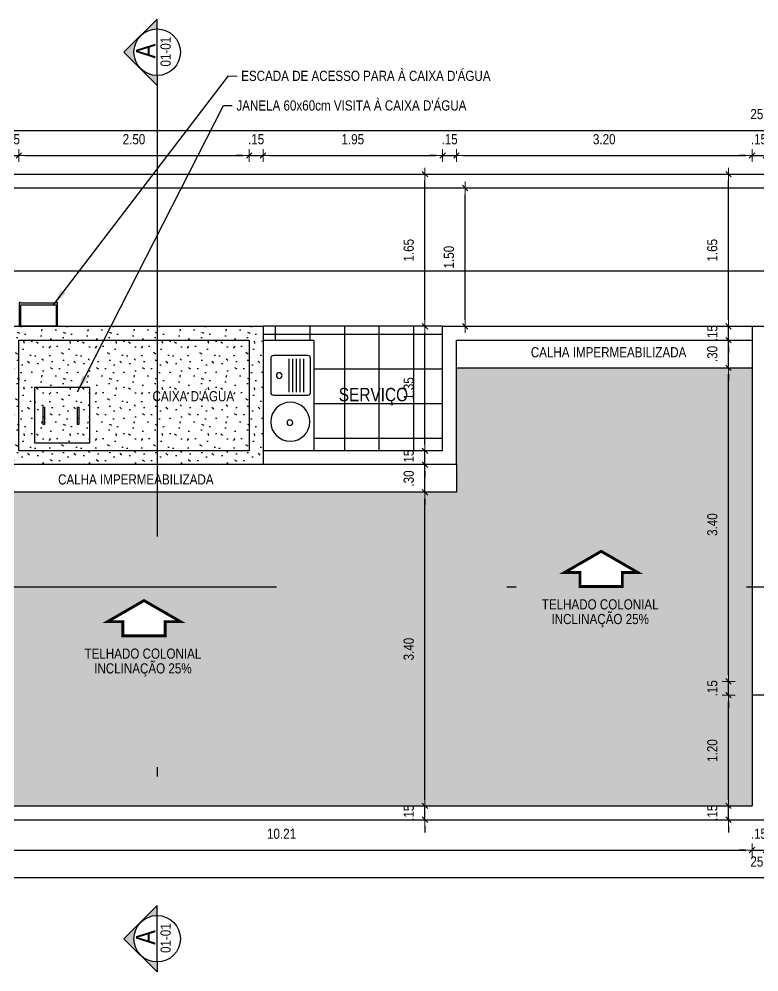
# Model space of a CAD drawing. Header units: millimetres. Extents: x -178 to 521, y -135 to 750.
# Drawn here: x 14.86 to 22.89, y 713.84 to 724.17 of the extents above; entities that cross this region are included whole.
import ezdxf
from ezdxf.enums import TextEntityAlignment as Align

# ---------------------------------------------------------------- set-up
doc = ezdxf.new("R2010")
doc.units = ezdxf.units.MM
doc.header["$LTSCALE"] = 20
doc.header["$MEASUREMENT"] = 0
doc.header["$PDSIZE"] = -5
doc.linetypes.add('DASHDOT2', pattern=[0.5, 0.25, -0.125, 0, -0.125])
doc.linetypes.add('HIDDEN2', pattern=[0.1875, 0.125, -0.0625])
doc.layers.get('0').update_dxf_attribs({"linetype": 'CONTINUOUS'})
doc.layers.get('Defpoints').update_dxf_attribs({"linetype": 'CONTINUOUS'})
for name, color, linetype in [('AR-ALV', 5, 'CONTINUOUS'), ('COTA', 7, 'CONTINUOUS'), ('COTAS', 7, 'CONTINUOUS'), ('COTAS01', 7, 'CONTINUOUS'), ('E-txt-g', 3, 'CONTINUOUS'), ('ESPECIFICAÇÃO02', 7, 'CONTINUOUS'), ('LAYER4', 7, 'CONTINUOUS'), ('LAYER5', 8, 'CONTINUOUS'), ('LAYER7', 4, 'CONTINUOUS')]:
    doc.layers.add(name, color=color, linetype=linetype)
for name, color, linetype, lineweight in [('E-Cta-W', 7, 'CONTINUOUS', 20), ('E-Lay-9', 9, 'CONTINUOUS', 9), ('E-Pen-C', 4, 'CONTINUOUS', 15), ('E-Pen-G', 3, 'CONTINUOUS', 30), ('E-Txt-W', 7, 'CONTINUOUS', 20)]:
    doc.layers.add(name, color=color, linetype=linetype, lineweight=lineweight)
doc.styles.add('F2', font='ARIALN.TTF')
doc.styles.add('REG60', font='romans.shx', dxfattribs={"width": 0.8, "height": 0.15})
doc.styles.add('REG80', font='romans.shx', dxfattribs={"width": 0.8, "height": 0.2})
doc.dimstyles.new('DIMENSION-1', dxfattribs={"dimtxt": 0.11, "dimasz": 0.07, "dimexe": 1, "dimexo": 0, "dimgap": 0.12, "dimtad": 1, "dimzin": 7, "dimdsep": 46, "dimtxsty": 'F2', "dimblk1": 'TRACO', "dimblk2": 'TRACO', "dimsah": 1, "dimcen": 1, "dimse1": 1, "dimse2": 1, "dimclrd": 256, "dimclre": 256, "dimclrt": 6, "dimadec": 0, "dimazin": 0, "dimtfac": 1, "dimtix": 1, "dimtmove": 2, "dimatfit": 3, "dimldrblk": 'TRACO', "dimfxl": 1, "dimtolj": 1, "dimtzin": 0, "dimarcsym": 0})
doc.dimstyles.get("Standard").update_dxf_attribs({"dimtxt": 0.18, "dimasz": 0.18, "dimexe": 0.18, "dimexo": 0.0625, "dimgap": 0.09, "dimtad": 0, "dimtih": 1, "dimtoh": 1, "dimdec": 4, "dimzin": 0, "dimdsep": 46, "dimtxsty": 'Standard', "dimcen": 0.09, "dimadec": 0, "dimazin": 0, "dimtfac": 1, "dimtdec": 4, "dimtofl": 0, "dimtmove": 0, "dimatfit": 3, "dimfxl": 1, "dimtolj": 1, "dimtzin": 0, "dimarcsym": 0})

# ---------------------------------------------------------------- blocks, each defined once
blk = doc.blocks.new('TXT-AMB75')
at = {"layer": 'E-txt-g', "style": 'REG80', "width": 0.8, "flags": 8}
blk.add_attdef('TXT', text='', height=0.2, dxfattribs=at).set_placement((0.005, 0.296), align=Align.CENTER)
at = {"layer": 'E-Txt-W', "style": 'REG60', "width": 0.8, "flags": 8}
blk.add_attdef('TXT', text='', height=0.15, dxfattribs=at).set_placement((0.005, 0.027), align=Align.CENTER)
blk = doc.blocks.new('A$C656368A0')
at = {"layer": 'COTAS01', "color": 8}
for p, q in [((0, 1.196), (0, 0)), ((0, 1.196), (0.55, 1.196)), ((0.11, 0.997), (0.11, 0.635)), ((0.15, 0.997), (0.15, 0.635)), ((0.19, 0.997), (0.19, 0.635)), ((0.23, 0.997), (0.23, 0.635)), ((0.27, 0.997), (0.27, 0.635)), ((0, 0), (0.55, 0))]:
    blk.add_line(p, q, dxfattribs=at)
for centre in [(0.374, 0.816), (0.259, 0.305)]:
    blk.add_circle(centre, 0.0307, dxfattribs=at)
at = {"layer": 'ESPECIFICAÇÃO02', "color": 8}
blk.add_lwpolyline([(0.466, 0.633, -0.414214), (0.436, 0.603), (0.065, 0.603, -0.414214), (0.035, 0.633), (0.035, 1.003, -0.414214), (0.065, 1.033), (0.436, 1.033, -0.414214), (0.466, 1.003)], format="xyb", close=True, dxfattribs=at)
blk.add_circle((0.254, 0.315), 0.212, dxfattribs=at)
blk = doc.blocks.new('Seta')
at = {"const_width": 2}
blk.add_lwpolyline([(10, 15), (10, 25.98), (25, 0), (10, -25.98), (10, -15), (0, -15), (0, 15)], close=True, dxfattribs=at)
blk = doc.blocks.new('TRACO')
at = {"layer": 'E-Pen-C'}
for p, q in [((-1, 0), (1, 0)), ((0, 1), (0, -1))]:
    blk.add_line(p, q, dxfattribs=at)
at = {"layer": 'E-Pen-G'}
blk.add_line((-0.42, -0.42), (0.42, 0.42), dxfattribs=at)
blk = doc.blocks.new('*D508')
at = {"linetype": 'Continuous', "lineweight": -2}
blk.add_line((12.675, 715.158), (22.744, 715.158), dxfattribs=at)
at = {"layer": 'Defpoints', "color": 0, "linetype": 'Continuous'}
for p in [(12.605, 715.637), (22.814, 715.637), (22.814, 715.158)]:
    blk.add_point(p, dxfattribs=at)
at = {"linetype": 'Continuous', "lineweight": -2, "xscale": 0.07, "yscale": 0.07, "zscale": 0.07, "rotation": 180}
blk.add_blockref('TRACO', (12.605, 715.158), dxfattribs=at)
at = {"linetype": 'Continuous', "lineweight": -2, "xscale": 0.07, "yscale": 0.07, "zscale": 0.07}
blk.add_blockref('TRACO', (22.814, 715.158), dxfattribs=at)
at = {"color": 6, "linetype": 'Continuous', "insert": (17.71, 715.334), "char_height": 0.11, "attachment_point": 5, "style": 'F2'}
blk.add_mtext('\\A1;10.21', dxfattribs=at)
blk = doc.blocks.new('*D509')
at = {"linetype": 'Continuous', "lineweight": -2}
for p, q in [((22.744, 715.158), (22.674, 715.158)), ((22.814, 715.158), (22.964, 715.158)), ((23.034, 715.158), (23.104, 715.158))]:
    blk.add_line(p, q, dxfattribs=at)
at = {"layer": 'Defpoints', "color": 0, "linetype": 'Continuous'}
for p in [(22.814, 715.637), (22.964, 715.637), (22.964, 715.158)]:
    blk.add_point(p, dxfattribs=at)
at = {"linetype": 'Continuous', "lineweight": -2, "xscale": 0.07, "yscale": 0.07, "zscale": 0.07}
blk.add_blockref('TRACO', (22.814, 715.158), dxfattribs=at)
at = {"linetype": 'Continuous', "lineweight": -2, "xscale": 0.07, "yscale": 0.07, "zscale": 0.07, "rotation": 180}
blk.add_blockref('TRACO', (22.964, 715.158), dxfattribs=at)
at = {"color": 6, "linetype": 'Continuous', "insert": (22.889, 715.334), "char_height": 0.11, "attachment_point": 5, "style": 'F2'}
blk.add_mtext('\\A1;.15', dxfattribs=at)
blk = doc.blocks.new('*D530')
at = {"linetype": 'Continuous', "lineweight": -2}
for p, q in [((14.639, 722.689), (14.569, 722.689)), ((14.709, 722.689), (14.859, 722.689)), ((14.929, 722.689), (14.999, 722.689))]:
    blk.add_line(p, q, dxfattribs=at)
at = {"layer": 'Defpoints', "color": 0, "linetype": 'Continuous'}
for p in [(14.859, 722.689), (14.859, 719.487), (14.709, 719.337)]:
    blk.add_point(p, dxfattribs=at)
at = {"linetype": 'Continuous', "lineweight": -2, "xscale": 0.07, "yscale": 0.07, "zscale": 0.07}
blk.add_blockref('TRACO', (14.709, 722.689), dxfattribs=at)
at = {"linetype": 'Continuous', "lineweight": -2, "xscale": 0.07, "yscale": 0.07, "zscale": 0.07, "rotation": 180}
blk.add_blockref('TRACO', (14.859, 722.689), dxfattribs=at)
at = {"color": 6, "linetype": 'Continuous', "insert": (14.784, 722.865), "char_height": 0.11, "attachment_point": 5, "style": 'F2'}
blk.add_mtext('\\A1;.15', dxfattribs=at)
blk = doc.blocks.new('*D531')
at = {"linetype": 'Continuous', "lineweight": -2}
blk.add_line((14.929, 722.689), (17.289, 722.689), dxfattribs=at)
at = {"layer": 'Defpoints', "color": 0, "linetype": 'Continuous'}
for p in [(17.359, 722.689), (14.859, 719.487), (17.359, 719.487)]:
    blk.add_point(p, dxfattribs=at)
at = {"linetype": 'Continuous', "lineweight": -2, "xscale": 0.07, "yscale": 0.07, "zscale": 0.07, "rotation": 180}
blk.add_blockref('TRACO', (14.859, 722.689), dxfattribs=at)
at = {"linetype": 'Continuous', "lineweight": -2, "xscale": 0.07, "yscale": 0.07, "zscale": 0.07}
blk.add_blockref('TRACO', (17.359, 722.689), dxfattribs=at)
at = {"color": 6, "linetype": 'Continuous', "insert": (16.109, 722.865), "char_height": 0.11, "attachment_point": 5, "style": 'F2'}
blk.add_mtext('\\A1;2.50', dxfattribs=at)
blk = doc.blocks.new('*D532')
at = {"linetype": 'Continuous', "lineweight": -2}
for p, q in [((17.289, 722.689), (17.219, 722.689)), ((17.359, 722.689), (17.509, 722.689)), ((17.579, 722.689), (17.649, 722.689))]:
    blk.add_line(p, q, dxfattribs=at)
at = {"layer": 'Defpoints', "color": 0, "linetype": 'Continuous'}
for p in [(17.509, 722.689), (17.359, 719.487), (17.509, 719.337)]:
    blk.add_point(p, dxfattribs=at)
at = {"linetype": 'Continuous', "lineweight": -2, "xscale": 0.07, "yscale": 0.07, "zscale": 0.07}
blk.add_blockref('TRACO', (17.359, 722.689), dxfattribs=at)
at = {"linetype": 'Continuous', "lineweight": -2, "xscale": 0.07, "yscale": 0.07, "zscale": 0.07, "rotation": 180}
blk.add_blockref('TRACO', (17.509, 722.689), dxfattribs=at)
at = {"color": 6, "linetype": 'Continuous', "insert": (17.434, 722.865), "char_height": 0.11, "attachment_point": 5, "style": 'F2'}
blk.add_mtext('\\A1;.15', dxfattribs=at)
blk = doc.blocks.new('*D533')
at = {"linetype": 'Continuous', "lineweight": -2}
blk.add_line((17.579, 722.689), (19.388, 722.689), dxfattribs=at)
at = {"layer": 'Defpoints', "color": 0, "linetype": 'Continuous'}
for p in [(19.458, 722.689), (19.458, 719.487), (17.509, 719.337)]:
    blk.add_point(p, dxfattribs=at)
at = {"linetype": 'Continuous', "lineweight": -2, "xscale": 0.07, "yscale": 0.07, "zscale": 0.07, "rotation": 180}
blk.add_blockref('TRACO', (17.509, 722.689), dxfattribs=at)
at = {"linetype": 'Continuous', "lineweight": -2, "xscale": 0.07, "yscale": 0.07, "zscale": 0.07}
blk.add_blockref('TRACO', (19.458, 722.689), dxfattribs=at)
at = {"color": 6, "linetype": 'Continuous', "insert": (18.483, 722.865), "char_height": 0.11, "attachment_point": 5, "style": 'F2'}
blk.add_mtext('\\A1;1.95', dxfattribs=at)
blk = doc.blocks.new('*D534')
at = {"linetype": 'Continuous', "lineweight": -2}
for p, q in [((19.388, 722.689), (19.318, 722.689)), ((19.458, 722.689), (19.608, 722.689)), ((19.678, 722.689), (19.748, 722.689))]:
    blk.add_line(p, q, dxfattribs=at)
at = {"layer": 'Defpoints', "color": 0, "linetype": 'Continuous'}
for p in [(19.608, 722.689), (19.458, 719.487), (19.608, 719.39)]:
    blk.add_point(p, dxfattribs=at)
at = {"linetype": 'Continuous', "lineweight": -2, "xscale": 0.07, "yscale": 0.07, "zscale": 0.07}
blk.add_blockref('TRACO', (19.458, 722.689), dxfattribs=at)
at = {"linetype": 'Continuous', "lineweight": -2, "xscale": 0.07, "yscale": 0.07, "zscale": 0.07, "rotation": 180}
blk.add_blockref('TRACO', (19.608, 722.689), dxfattribs=at)
at = {"color": 6, "linetype": 'Continuous', "insert": (19.533, 722.865), "char_height": 0.11, "attachment_point": 5, "style": 'F2'}
blk.add_mtext('\\A1;.15', dxfattribs=at)
blk = doc.blocks.new('*D535')
at = {"linetype": 'Continuous', "lineweight": -2}
blk.add_line((19.678, 722.689), (22.744, 722.689), dxfattribs=at)
at = {"layer": 'Defpoints', "color": 0, "linetype": 'Continuous'}
for p in [(22.814, 722.689), (22.814, 720.687), (19.608, 719.39)]:
    blk.add_point(p, dxfattribs=at)
at = {"linetype": 'Continuous', "lineweight": -2, "xscale": 0.07, "yscale": 0.07, "zscale": 0.07, "rotation": 180}
blk.add_blockref('TRACO', (19.608, 722.689), dxfattribs=at)
at = {"linetype": 'Continuous', "lineweight": -2, "xscale": 0.07, "yscale": 0.07, "zscale": 0.07}
blk.add_blockref('TRACO', (22.814, 722.689), dxfattribs=at)
at = {"color": 6, "linetype": 'Continuous', "insert": (21.211, 722.865), "char_height": 0.11, "attachment_point": 5, "style": 'F2'}
blk.add_mtext('\\A1;3.20', dxfattribs=at)
blk = doc.blocks.new('*D536')
at = {"linetype": 'Continuous', "lineweight": -2}
for p, q in [((22.744, 722.689), (22.674, 722.689)), ((22.814, 722.689), (22.964, 722.689)), ((23.034, 722.689), (23.104, 722.689))]:
    blk.add_line(p, q, dxfattribs=at)
at = {"layer": 'Defpoints', "color": 0, "linetype": 'Continuous'}
for p in [(22.964, 722.689), (22.814, 720.687), (22.964, 720.687)]:
    blk.add_point(p, dxfattribs=at)
at = {"linetype": 'Continuous', "lineweight": -2, "xscale": 0.07, "yscale": 0.07, "zscale": 0.07}
blk.add_blockref('TRACO', (22.814, 722.689), dxfattribs=at)
at = {"linetype": 'Continuous', "lineweight": -2, "xscale": 0.07, "yscale": 0.07, "zscale": 0.07, "rotation": 180}
blk.add_blockref('TRACO', (22.964, 722.689), dxfattribs=at)
at = {"color": 6, "linetype": 'Continuous', "insert": (22.889, 722.865), "char_height": 0.11, "attachment_point": 5, "style": 'F2'}
blk.add_mtext('\\A1;.15', dxfattribs=at)
blk = doc.blocks.new('*D662')
at = {"linetype": 'Continuous', "lineweight": -2}
for p, q in [((22.56, 715.707), (22.56, 715.777)), ((22.56, 715.487), (22.56, 715.637)), ((22.56, 715.417), (22.56, 715.347))]:
    blk.add_line(p, q, dxfattribs=at)
at = {"layer": 'Defpoints', "color": 0, "linetype": 'Continuous'}
for p in [(22.56, 715.637), (22.687, 715.637), (22.687, 715.487)]:
    blk.add_point(p, dxfattribs=at)
at = {"linetype": 'Continuous', "lineweight": -2, "xscale": 0.07, "yscale": 0.07, "zscale": 0.07}
for p, rotation in [((22.56, 715.637), 270), ((22.56, 715.487), 90)]:
    blk.add_blockref('TRACO', p, dxfattribs=dict(at, rotation=rotation))
at = {"color": 6, "linetype": 'Continuous', "insert": (22.384, 715.562), "char_height": 0.11, "attachment_point": 5, "rotation": 90, "style": 'F2'}
blk.add_mtext('\\A1;.15', dxfattribs=at)
blk = doc.blocks.new('*D663')
at = {"linetype": 'Continuous', "lineweight": -2}
blk.add_line((22.56, 715.707), (22.56, 716.767), dxfattribs=at)
at = {"layer": 'Defpoints', "color": 0, "linetype": 'Continuous'}
for p in [(22.56, 716.837), (22.964, 716.837), (22.687, 715.637)]:
    blk.add_point(p, dxfattribs=at)
at = {"linetype": 'Continuous', "lineweight": -2, "xscale": 0.07, "yscale": 0.07, "zscale": 0.07}
for p, rotation in [((22.56, 716.837), 90), ((22.56, 715.637), 270)]:
    blk.add_blockref('TRACO', p, dxfattribs=dict(at, rotation=rotation))
at = {"color": 6, "linetype": 'Continuous', "insert": (22.384, 716.237), "char_height": 0.11, "attachment_point": 5, "rotation": 90, "style": 'F2'}
blk.add_mtext('\\A1;1.20', dxfattribs=at)
blk = doc.blocks.new('*D664')
at = {"linetype": 'Continuous', "lineweight": -2}
for p, q in [((22.56, 717.057), (22.56, 717.127)), ((22.56, 716.837), (22.56, 716.987)), ((22.56, 716.767), (22.56, 716.697))]:
    blk.add_line(p, q, dxfattribs=at)
at = {"layer": 'Defpoints', "color": 0, "linetype": 'Continuous'}
for p in [(22.56, 716.987), (22.964, 716.987), (22.964, 716.837)]:
    blk.add_point(p, dxfattribs=at)
at = {"linetype": 'Continuous', "lineweight": -2, "xscale": 0.07, "yscale": 0.07, "zscale": 0.07}
for p, rotation in [((22.56, 716.987), 270), ((22.56, 716.837), 90)]:
    blk.add_blockref('TRACO', p, dxfattribs=dict(at, rotation=rotation))
at = {"color": 6, "linetype": 'Continuous', "insert": (22.384, 716.912), "char_height": 0.11, "attachment_point": 5, "rotation": 90, "style": 'F2'}
blk.add_mtext('\\A1;.15', dxfattribs=at)
blk = doc.blocks.new('*D665')
at = {"linetype": 'Continuous', "lineweight": -2}
blk.add_line((22.56, 717.057), (22.56, 720.317), dxfattribs=at)
at = {"layer": 'Defpoints', "color": 0, "linetype": 'Continuous'}
for p in [(22.56, 720.387), (22.814, 720.387), (22.964, 716.987)]:
    blk.add_point(p, dxfattribs=at)
at = {"linetype": 'Continuous', "lineweight": -2, "xscale": 0.07, "yscale": 0.07, "zscale": 0.07}
for p, rotation in [((22.56, 720.387), 90), ((22.56, 716.987), 270)]:
    blk.add_blockref('TRACO', p, dxfattribs=dict(at, rotation=rotation))
at = {"color": 6, "linetype": 'Continuous', "insert": (22.384, 718.687), "char_height": 0.11, "attachment_point": 5, "rotation": 90, "style": 'F2'}
blk.add_mtext('\\A1;3.40', dxfattribs=at)
blk = doc.blocks.new('*D542')
at = {"linetype": 'Continuous', "lineweight": -2}
for p, q in [((22.56, 720.757), (22.56, 720.827)), ((22.56, 720.387), (22.56, 720.687)), ((22.56, 720.317), (22.56, 720.247))]:
    blk.add_line(p, q, dxfattribs=at)
at = {"layer": 'Defpoints', "color": 0, "linetype": 'Continuous'}
for p in [(22.56, 720.687), (22.814, 720.687), (22.814, 720.387)]:
    blk.add_point(p, dxfattribs=at)
at = {"linetype": 'Continuous', "lineweight": -2, "xscale": 0.07, "yscale": 0.07, "zscale": 0.07}
for p, rotation in [((22.56, 720.687), 270), ((22.56, 720.387), 90)]:
    blk.add_blockref('TRACO', p, dxfattribs=dict(at, rotation=rotation))
at = {"color": 6, "linetype": 'Continuous', "insert": (22.384, 720.537), "char_height": 0.11, "attachment_point": 5, "rotation": 90, "style": 'F2'}
blk.add_mtext('\\A1;.30', dxfattribs=at)
blk = doc.blocks.new('*D543')
at = {"linetype": 'Continuous', "lineweight": -2}
for p, q in [((22.56, 720.907), (22.56, 720.977)), ((22.56, 720.687), (22.56, 720.837)), ((22.56, 720.617), (22.56, 720.547))]:
    blk.add_line(p, q, dxfattribs=at)
at = {"layer": 'Defpoints', "color": 0, "linetype": 'Continuous'}
for p in [(22.56, 720.837), (22.814, 720.837), (22.814, 720.687)]:
    blk.add_point(p, dxfattribs=at)
at = {"linetype": 'Continuous', "lineweight": -2, "xscale": 0.07, "yscale": 0.07, "zscale": 0.07}
for p, rotation in [((22.56, 720.837), 270), ((22.56, 720.687), 90)]:
    blk.add_blockref('TRACO', p, dxfattribs=dict(at, rotation=rotation))
at = {"color": 6, "linetype": 'Continuous', "insert": (22.384, 720.762), "char_height": 0.11, "attachment_point": 5, "rotation": 90, "style": 'F2'}
blk.add_mtext('\\A1;.15', dxfattribs=at)
blk = doc.blocks.new('*D544')
at = {"linetype": 'Continuous', "lineweight": -2}
blk.add_line((22.56, 720.907), (22.56, 722.417), dxfattribs=at)
at = {"layer": 'Defpoints', "color": 0, "linetype": 'Continuous'}
for p in [(22.56, 722.487), (22.814, 722.487), (22.814, 720.837)]:
    blk.add_point(p, dxfattribs=at)
at = {"linetype": 'Continuous', "lineweight": -2, "xscale": 0.07, "yscale": 0.07, "zscale": 0.07}
for p, rotation in [((22.56, 722.487), 90), ((22.56, 720.837), 270)]:
    blk.add_blockref('TRACO', p, dxfattribs=dict(at, rotation=rotation))
at = {"color": 6, "linetype": 'Continuous', "insert": (22.384, 721.662), "char_height": 0.11, "attachment_point": 5, "rotation": 90, "style": 'F2'}
blk.add_mtext('\\A1;1.65', dxfattribs=at)
blk = doc.blocks.new('*D666')
at = {"linetype": 'Continuous', "lineweight": -2}
for p, q in [((19.266, 715.707), (19.266, 715.777)), ((19.266, 715.487), (19.266, 715.637)), ((19.266, 715.417), (19.266, 715.347))]:
    blk.add_line(p, q, dxfattribs=at)
at = {"layer": 'Defpoints', "color": 0, "linetype": 'Continuous'}
for p in [(19.129, 715.637), (19.266, 715.637), (19.129, 715.487)]:
    blk.add_point(p, dxfattribs=at)
at = {"linetype": 'Continuous', "lineweight": -2, "xscale": 0.07, "yscale": 0.07, "zscale": 0.07}
for p, rotation in [((19.266, 715.637), 270), ((19.266, 715.487), 90)]:
    blk.add_blockref('TRACO', p, dxfattribs=dict(at, rotation=rotation))
at = {"color": 6, "linetype": 'Continuous', "insert": (19.09, 715.562), "char_height": 0.11, "attachment_point": 5, "rotation": 90, "style": 'F2'}
blk.add_mtext('\\A1;.15', dxfattribs=at)
blk = doc.blocks.new('*D667')
at = {"linetype": 'Continuous', "lineweight": -2}
blk.add_line((19.266, 715.707), (19.266, 718.967), dxfattribs=at)
at = {"layer": 'Defpoints', "color": 0, "linetype": 'Continuous'}
for p in [(19.266, 719.037), (19.506, 719.037), (19.129, 715.637)]:
    blk.add_point(p, dxfattribs=at)
at = {"linetype": 'Continuous', "lineweight": -2, "xscale": 0.07, "yscale": 0.07, "zscale": 0.07}
for p, rotation in [((19.266, 719.037), 90), ((19.266, 715.637), 270)]:
    blk.add_blockref('TRACO', p, dxfattribs=dict(at, rotation=rotation))
at = {"color": 6, "linetype": 'Continuous', "insert": (19.09, 717.337), "char_height": 0.11, "attachment_point": 5, "rotation": 90, "style": 'F2'}
blk.add_mtext('\\A1;3.40', dxfattribs=at)
blk = doc.blocks.new('*D545')
at = {"linetype": 'Continuous', "lineweight": -2}
for p, q in [((19.266, 719.407), (19.266, 719.477)), ((19.266, 719.037), (19.266, 719.337)), ((19.266, 718.967), (19.266, 718.897))]:
    blk.add_line(p, q, dxfattribs=at)
at = {"layer": 'Defpoints', "color": 0, "linetype": 'Continuous'}
for p in [(19.266, 719.337), (19.506, 719.337), (19.506, 719.037)]:
    blk.add_point(p, dxfattribs=at)
at = {"linetype": 'Continuous', "lineweight": -2, "xscale": 0.07, "yscale": 0.07, "zscale": 0.07}
for p, rotation in [((19.266, 719.337), 270), ((19.266, 719.037), 90)]:
    blk.add_blockref('TRACO', p, dxfattribs=dict(at, rotation=rotation))
at = {"color": 6, "linetype": 'Continuous', "insert": (19.09, 719.187), "char_height": 0.11, "attachment_point": 5, "rotation": 90, "style": 'F2'}
blk.add_mtext('\\A1;.30', dxfattribs=at)
blk = doc.blocks.new('*D668')
at = {"linetype": 'Continuous', "lineweight": -2}
for p, q in [((19.266, 719.557), (19.266, 719.627)), ((19.266, 719.337), (19.266, 719.487)), ((19.266, 719.267), (19.266, 719.197))]:
    blk.add_line(p, q, dxfattribs=at)
at = {"layer": 'Defpoints', "color": 0, "linetype": 'Continuous'}
for p in [(19.266, 719.487), (19.458, 719.487), (19.506, 719.337)]:
    blk.add_point(p, dxfattribs=at)
at = {"linetype": 'Continuous', "lineweight": -2, "xscale": 0.07, "yscale": 0.07, "zscale": 0.07}
for p, rotation in [((19.266, 719.487), 270), ((19.266, 719.337), 90)]:
    blk.add_blockref('TRACO', p, dxfattribs=dict(at, rotation=rotation))
at = {"color": 6, "linetype": 'Continuous', "insert": (19.09, 719.412), "char_height": 0.11, "attachment_point": 5, "rotation": 90, "style": 'F2'}
blk.add_mtext('\\A1;.15', dxfattribs=at)
blk = doc.blocks.new('*D669')
at = {"linetype": 'Continuous', "lineweight": -2}
blk.add_line((19.266, 719.557), (19.266, 720.767), dxfattribs=at)
at = {"layer": 'Defpoints', "color": 0, "linetype": 'Continuous'}
for p in [(19.266, 720.837), (19.458, 720.837), (19.458, 719.487)]:
    blk.add_point(p, dxfattribs=at)
at = {"linetype": 'Continuous', "lineweight": -2, "xscale": 0.07, "yscale": 0.07, "zscale": 0.07}
for p, rotation in [((19.266, 720.837), 90), ((19.266, 719.487), 270)]:
    blk.add_blockref('TRACO', p, dxfattribs=dict(at, rotation=rotation))
at = {"color": 6, "linetype": 'Continuous', "insert": (19.09, 720.162), "char_height": 0.11, "attachment_point": 5, "rotation": 90, "style": 'F2'}
blk.add_mtext('\\A1;1.35', dxfattribs=at)
blk = doc.blocks.new('*D546')
at = {"linetype": 'Continuous', "lineweight": -2}
blk.add_line((19.266, 720.907), (19.266, 722.417), dxfattribs=at)
at = {"layer": 'Defpoints', "color": 0, "linetype": 'Continuous'}
for p in [(19.266, 722.487), (19.517, 722.487), (19.458, 720.837)]:
    blk.add_point(p, dxfattribs=at)
at = {"linetype": 'Continuous', "lineweight": -2, "xscale": 0.07, "yscale": 0.07, "zscale": 0.07}
for p, rotation in [((19.266, 722.487), 90), ((19.266, 720.837), 270)]:
    blk.add_blockref('TRACO', p, dxfattribs=dict(at, rotation=rotation))
at = {"color": 6, "linetype": 'Continuous', "insert": (19.09, 721.662), "char_height": 0.11, "attachment_point": 5, "rotation": 90, "style": 'F2'}
blk.add_mtext('\\A1;1.65', dxfattribs=at)
blk = doc.blocks.new('*D547')
at = {"linetype": 'Continuous', "lineweight": -2}
blk.add_line((34.234, 714.856), (9.374, 714.856), dxfattribs=at)
at = {"layer": 'Defpoints', "color": 0, "linetype": 'Continuous'}
for p in [(9.304, 715.487), (34.304, 715.487), (9.304, 714.856)]:
    blk.add_point(p, dxfattribs=at)
at = {"linetype": 'Continuous', "lineweight": -2, "xscale": 0.07, "yscale": 0.07, "zscale": 0.07, "rotation": 180}
blk.add_blockref('TRACO', (9.304, 714.856), dxfattribs=at)
at = {"linetype": 'Continuous', "lineweight": -2, "xscale": 0.07, "yscale": 0.07, "zscale": 0.07}
blk.add_blockref('TRACO', (34.304, 714.856), dxfattribs=at)
at = {"color": 6, "linetype": 'Continuous', "insert": (22.954, 715.032), "char_height": 0.11, "attachment_point": 5, "style": 'F2'}
blk.add_mtext('\\A1;25.00', dxfattribs=at)
blk = doc.blocks.new('*D548')
at = {"linetype": 'Continuous', "lineweight": -2}
blk.add_line((9.374, 722.962), (34.234, 722.962), dxfattribs=at)
at = {"layer": 'Defpoints', "color": 0, "linetype": 'Continuous'}
for p in [(34.304, 722.962), (9.304, 722.487), (34.304, 722.487)]:
    blk.add_point(p, dxfattribs=at)
at = {"linetype": 'Continuous', "lineweight": -2, "xscale": 0.07, "yscale": 0.07, "zscale": 0.07, "rotation": 180}
blk.add_blockref('TRACO', (9.304, 722.962), dxfattribs=at)
at = {"linetype": 'Continuous', "lineweight": -2, "xscale": 0.07, "yscale": 0.07, "zscale": 0.07}
blk.add_blockref('TRACO', (34.304, 722.962), dxfattribs=at)
at = {"color": 6, "linetype": 'Continuous', "insert": (22.954, 723.138), "char_height": 0.11, "attachment_point": 5, "style": 'F2'}
blk.add_mtext('\\A1;25.00', dxfattribs=at)
blk = doc.blocks.new('*D608')
at = {"linetype": 'Continuous', "lineweight": -2}
blk.add_line((19.702, 720.907), (19.702, 722.267), dxfattribs=at)
at = {"layer": 'Defpoints', "color": 0, "linetype": 'Continuous'}
for p in [(19.458, 722.337), (19.702, 722.337), (19.458, 720.837)]:
    blk.add_point(p, dxfattribs=at)
at = {"linetype": 'Continuous', "lineweight": -2, "xscale": 0.07, "yscale": 0.07, "zscale": 0.07}
for p, rotation in [((19.702, 722.337), 90), ((19.702, 720.837), 270)]:
    blk.add_blockref('TRACO', p, dxfattribs=dict(at, rotation=rotation))
at = {"color": 6, "linetype": 'Continuous', "insert": (19.526, 721.587), "char_height": 0.11, "attachment_point": 5, "rotation": 90, "style": 'F2'}
blk.add_mtext('\\A1;1.50', dxfattribs=at)
blk = doc.blocks.new('A$C52F82244')
at = {"layer": 'LAYER5'}
blk.add_hatch(color=2, dxfattribs=at).paths.add_polyline_path([(0.5, 0.85), (0, 0.35), (0.15, 0.35, -1), (0.85, 0.35), (1, 0.35)])
at = {"layer": 'LAYER4', "color": 2}
blk.add_line((0.15, 0.35), (0.85, 0.35), dxfattribs=at)
at = {"layer": 'LAYER7', "color": 2}
for p, q in [((0.5, 0.85), (0, 0.35)), ((0.5, 0.85), (1, 0.35)), ((0.15, 0.35), (0, 0.35)), ((0.85, 0.35), (1, 0.35))]:
    blk.add_line(p, q, dxfattribs=at)
blk.add_circle((0.5, 0.35), 0.35, dxfattribs=at)

msp = doc.modelspace()

# ---------------------------------------------------------------- hatches: boundary and pattern name
at = {"linetype": 'Continuous'}
h = msp.add_hatch(dxfattribs=at)
h.set_pattern_fill('STIP2', color=8, scale=0.5, style=0, pattern_type=2)
h.set_pattern_definition([(0, (79.5648, 0.435), (0, 0.5), [0, -0.5]), (0, (79.6248, 0.355), (0, 0.5), [0, -0.5]), (0, (79.5998, 0.235), (0, 0.5), [0, -0.5]), (0, (79.7748, 0.12), (0, 0.5), [0, -0.5]), (0, (79.7598, 0.3), (0, 0.5), [0, -0.5]), (0, (79.8948, 0.42), (0, 0.5), [0, -0.5]), (0, (79.7198, 0.455), (0, 0.5), [0, -0.5]), (0, (79.9298, 0.25), (0, 0.5), [0, -0.5]), (0, (79.9048, 0.09), (0, 0.5), [0, -0.5]), (0, (79.5348, 0.015), (0, 0.5), [0, -0.5]), (0, (79.6248, 0.115), (0, 0.5), [0, -0.5]), (0, (79.6948, 0.02), (0, 0.5), [0, -0.5]), (0, (79.9998, 0.34), (0, 0.5), [0, -0.5]), (0, (79.8398, 0.215), (0, 0.5), [0, -0.5]), (0, (79.7998, 0.38), (0, 0.5), [0, -0.5]), (0, (79.8848, 0.335), (0, 0.5), [0, -0.5]), (0, (79.7048, 0.2), (0, 0.5), [0, -0.5]), (0, (79.8448, 0.47), (0, 0.5), [0, -0.5]), (0, (79.9998, 0.175), (0, 0.5), [0, -0.5]), (0, (79.9848, 0.025), (0, 0.5), [0, -0.5]), (75.9638, (79.60981, 0.285), (-0.499999029, -1.500000273), [0.0206155, -2.0409375]), (329.0362, (79.69481, 0.39), (-1.499999011, 1.000001242), [0.029155, -2.886321]), (338.1986, (79.83981, 0.275), (1.500000137, -0.499999955), [0.026926, -2.6656565]), (149.0362, (79.84481, 0.035), (1.499999011, -1.000001242), [0.029155, -2.886321]), (53.1301, (79.68981, 0.1), (1.000000062, 1.499999959), [0.025, -2.475]), (315, (79.9548, 0.46), (0.50000015, -1e-16), [0.0282845, -0.6788225]), (101.3099, (79.91981, 0.15), (-0.499998816, 2.000000376), [0.025495, -2.5240145]), (323.1301, (79.54981, 0.17), (1.499999959, -1.000000062), [0.025, -2.475]), (315, (79.6098, 0.485), (0.50000015, -1e-16), [0.021213, -0.6858935])])
h.paths.add_polyline_path([(14.709, 720.837), (17.509, 720.837), (17.509, 719.337), (14.709, 719.337)])
h.paths.add_polyline_path([(16.275, 719.987), (17.231, 719.987), (17.231, 720.197), (16.275, 720.197)], flags=24)
h = msp.add_hatch()
h.set_pattern_fill('ANSI37,_O', color=8, scale=3, angle=45)
h.set_pattern_definition([(90, (79.5198, 0), (-0.375, 6e-17), []), (180, (79.5198, 0), (-6e-17, -0.375), [])])
h.paths.add_polyline_path([(17.509, 720.837), (17.509, 720.683), (18.059, 720.683), (18.059, 719.487), (19.458, 719.487), (19.458, 720.837)])
h.paths.add_polyline_path([(18.284, 719.934), (19.131, 719.934), (19.131, 720.22), (18.284, 720.22)], flags=24)
h.paths.add_polyline_path([(19.204, 719.293), (19.204, 719.524), (18.975, 719.524), (18.975, 719.293)], flags=9)
h.paths.add_polyline_path([(19.204, 720.007), (19.204, 720.308), (18.975, 720.308), (18.975, 720.007)], flags=24)
h = msp.add_hatch(dxfattribs=at)
h.set_pattern_fill('TROOF1', color=8, scale=0.15, angle=180, style=0, pattern_type=2)
h.set_pattern_definition([(180, (193.16441, 12.63692), (-0.15, -0.15), [0.048, -0.102]), (305.2176, (193.0204144, 12.6219245), (-1.05000017453, 1.49999987498), [0.03121305, -3.0900849]), (340.71, (193.0384144, 12.5964245), (-2.550000777635, 0.8999979741), [0.0317844, -3.1466586]), (19.29, (193.0684144, 12.5859245), (2.550000777635, 0.8999979741), [0.0317844, -3.1466586]), (54.7824, (193.0984144, 12.5964245), (1.05000017453, 1.49999987498), [0.03121305, -3.0900849]), (90, (193.11641, 12.62192), (-0.15, 0.15), [0.015, -0.135]), (270, (193.02041, 12.63692), (0.15, -0.15), [0.015, -0.135]), (180, (193.16441, 12.63092), (-0.15, -0.15), [0.042, -0.108]), (306.3844, (193.0144144, 12.6189245), (-1.650001937525, 2.24999858293), [0.0354012, -3.50472585]), (342.3499, (193.0354144, 12.5904245), (2.850000422915, -0.899998778574), [0.0346302, -3.42838875]), (17.6501, (193.0684144, 12.5799245), (-2.850000422915, -0.899998778574), [0.0346302, -3.42838875]), (53.6156, (193.1014144, 12.5904245), (1.650001937525, 2.24999858293), [0.0354012, -3.50472585]), (90, (193.12241, 12.61892), (-0.15, 0.15), [0.012, -0.138]), (270, (193.01441, 12.63092), (0.15, -0.15), [0.012, -0.138]), (180, (193.02041, 12.63092), (-0.15, -0.15), [0.006, -0.144]), (267.3974, (193.1224144, 12.6189245), (0.1500021288, 3.149999897937), [0.13213635, -3.17127105]), (272.6026, (193.0144144, 12.6189245), (0.1500021288, -3.149999897937), [0.13213635, -3.17127105]), (180, (193.02041, 12.63692), (-0.15, -0.15), [0.006, -0.144])])
h.paths.add_polyline_path([(12.605, 719.037), (12.605, 715.637), (22.814, 715.637), (22.814, 716.837), (22.814, 720.387), (19.608, 720.387), (19.608, 719.337), (19.608, 719.037)])
h.paths.add_polyline_path([(16.615, 717.634), (16.447, 717.634), (16.447, 717.481), (15.988, 717.481), (15.988, 717.634), (15.82, 717.634), (16.218, 717.863)], flags=16)
h.paths.add_polyline_path([(20.781, 718.168), (21.178, 718.397), (21.576, 718.168), (21.408, 718.168), (21.408, 718.015), (20.949, 718.015), (20.949, 718.168)], flags=16)
h.paths.add_polyline_path([(15.544, 717.203), (16.868, 717.203), (16.868, 717.373), (15.544, 717.373)], flags=24)
h.paths.add_polyline_path([(15.636, 717), (16.776, 717), (16.776, 717.25), (15.636, 717.25)], flags=24)
h.paths.add_polyline_path([(20.504, 717.737), (21.829, 717.737), (21.829, 717.907), (20.504, 717.907)], flags=24)
h.paths.add_polyline_path([(20.596, 717.534), (21.737, 717.534), (21.737, 717.784), (20.596, 717.784)], flags=24)
h.paths.add_polyline_path([(22.498, 715.443), (22.498, 715.674), (22.269, 715.674), (22.269, 715.443)], flags=9)
h.paths.add_polyline_path([(22.498, 716.083), (22.498, 716.383), (22.269, 716.383), (22.269, 716.083)], flags=24)
h.paths.add_polyline_path([(22.498, 716.793), (22.498, 717.024), (22.269, 717.024), (22.269, 716.793)], flags=24)
h.paths.add_polyline_path([(22.498, 718.537), (22.498, 718.837), (22.269, 718.837), (22.269, 718.537)], flags=24)
h.paths.add_polyline_path([(19.204, 715.443), (19.204, 715.674), (18.975, 715.674), (18.975, 715.443)], flags=9)
h.paths.add_polyline_path([(19.204, 717.187), (19.204, 717.487), (18.975, 717.487), (18.975, 717.187)], flags=24)

# ---------------------------------------------------------------- linework, layer by layer
at = {"color": 5, "linetype": 'Continuous'}
for p, q in [((19.458, 720.837), (22.814, 720.837)), ((19.458, 719.487), (19.458, 720.837)), ((19.608, 720.687), (22.814, 720.687)), ((19.608, 719.337), (19.608, 720.687)), ((19.458, 719.487), (17.509, 719.487)), ((19.608, 719.337), (17.509, 719.337)), ((22.814, 716.837), (22.814, 715.637)), ((12.605, 715.637), (22.814, 715.637)), ((12.455, 715.487), (29.964, 715.487))]:
    msp.add_line(p, q, dxfattribs=at)
at = {"color": 7, "linetype": 'Continuous'}
msp.add_lwpolyline([(14.865, 720.837), (15.281, 720.837), (15.281, 721.089, 1), (15.265, 721.089), (14.881, 721.089, 1), (14.865, 721.089)], format="xyb", close=True, dxfattribs=at)
msp.add_lwpolyline([(15.265, 720.837), (14.881, 720.837), (14.881, 721.069), (15.265, 721.069)], close=True, dxfattribs=at)
at = {"color": 1, "linetype": 'Continuous'}
msp.add_lwpolyline([(14.709, 720.837), (17.509, 720.837), (17.509, 719.337), (14.709, 719.337)], close=True, dxfattribs=at)
at = {"color": 8, "linetype": 'HIDDEN2'}
msp.add_lwpolyline([(14.859, 720.687), (17.359, 720.687), (17.359, 719.487), (14.859, 719.487)], close=True, dxfattribs=at)
at = {"color": 8, "linetype": 'Continuous'}
for points in [[(15.029, 719.572), (15.629, 719.572), (15.629, 720.172), (15.029, 720.172)], [(15.125, 719.961), (15.14, 719.961), (15.14, 719.774), (15.125, 719.774)], [(15.495, 719.961), (15.51, 719.961), (15.51, 719.774), (15.495, 719.774)]]:
    msp.add_lwpolyline(points, close=True, dxfattribs=at)
at = {"layer": 'AR-ALV', "color": 2, "linetype": 'DASHDOT2'}
for p, q in [((16.36, 723.557), (16.36, 713.933)), ((37.854, 718.007), (8.42, 718.007))]:
    msp.add_line(p, q, dxfattribs=at)
at = {"layer": 'COTA', "color": 7, "linetype": 'Continuous'}
for p, q in [((9.304, 722.487), (34.304, 722.487)), ((9.454, 722.337), (34.154, 722.337)), ((19.608, 720.387), (22.814, 720.387)), ((19.608, 719.337), (19.608, 719.037)), ((19.608, 719.037), (12.605, 719.037))]:
    msp.add_line(p, q, dxfattribs=at)
at = {"layer": 'COTA', "color": 8, "linetype": 'Continuous'}
for p, q in [((14.109, 721.437), (27.214, 721.437)), ((19.458, 720.837), (17.509, 720.837))]:
    msp.add_line(p, q, dxfattribs=at)
at = {"layer": 'COTA', "color": 1, "linetype": 'Continuous'}
for p, q in [((22.814, 720.837), (26.614, 720.837)), ((22.814, 720.837), (22.814, 716.837)), ((23.814, 716.837), (22.814, 716.837))]:
    msp.add_line(p, q, dxfattribs=at)

# ---------------------------------------------------------------- block references
ref = msp.add_blockref('TXT-AMB75', (21.254, 720.285), dxfattribs=dict(xscale=0.7290000000000001, yscale=0.7290000000000001, zscale=0.7290000000000001))
ref.add_attrib('TXT', 'CALHA IMPERMEABILIZADA', dxfattribs={"layer": 'E-txt-g', "color": 2, "height": 0.11, "style": 'F2'}).set_placement((21.258, 720.501), align=Align.CENTER)
ref = msp.add_blockref('TXT-AMB75', (16.749, 719.808), dxfattribs=dict(xscale=0.7290000000000001, yscale=0.7290000000000001, zscale=0.7290000000000001))
ref.add_attrib('TXT', "CAIXA D'ÁGUA", dxfattribs={"layer": 'E-txt-g', "color": 2, "height": 0.11, "style": 'F2'}).set_placement((16.753, 720.024), align=Align.CENTER)
ref = msp.add_blockref('TXT-AMB75', (18.703, 719.808), dxfattribs=dict(xscale=0.7290000000000001, yscale=0.7290000000000001, zscale=0.7290000000000001))
ref.add_attrib('TXT', 'SERVIÇO', dxfattribs={"layer": 'E-txt-g', "color": 2, "height": 0.1458, "style": 'F2'}).set_placement((18.707, 720.024), align=Align.CENTER)
ref = msp.add_blockref('TXT-AMB75', (16.126, 718.906), dxfattribs=dict(xscale=0.7290000000000001, yscale=0.7290000000000001, zscale=0.7290000000000001))
ref.add_attrib('TXT', 'CALHA IMPERMEABILIZADA', dxfattribs={"layer": 'E-txt-g', "color": 2, "height": 0.11, "style": 'F2'}).set_placement((16.129, 719.122), align=Align.CENTER)
ref = msp.add_blockref('TXT-AMB75', (21.163, 717.551), dxfattribs=dict(xscale=0.7290000000000001, yscale=0.7290000000000001, zscale=0.7290000000000001))
ref.add_attrib('TXT', 'TELHADO COLONIAL', dxfattribs={"layer": 'E-txt-g', "color": 2, "height": 0.11, "style": 'F2'}).set_placement((21.167, 717.767), align=Align.CENTER)
ref.add_attrib('TXT', 'INCLINAÇÃO 25%', dxfattribs={"layer": 'E-Txt-W', "height": 0.11, "style": 'F2'}).set_placement((21.167, 717.608), align=Align.CENTER)
ref = msp.add_blockref('TXT-AMB75', (16.202, 717.017), dxfattribs=dict(xscale=0.7290000000000001, yscale=0.7290000000000001, zscale=0.7290000000000001))
ref.add_attrib('TXT', 'TELHADO COLONIAL', dxfattribs={"layer": 'E-txt-g', "color": 2, "height": 0.11, "style": 'F2'}).set_placement((16.206, 717.233), align=Align.CENTER)
ref.add_attrib('TXT', 'INCLINAÇÃO 25%', dxfattribs={"layer": 'E-Txt-W', "height": 0.11, "style": 'F2'}).set_placement((16.206, 717.073), align=Align.CENTER)
at = {"layer": 'COTAS', "ltscale": 0.35, "xscale": -1}
msp.add_blockref('A$C656368A0', (18.059, 719.487), dxfattribs=at)
at = {"layer": 'E-Lay-9', "color": 6, "xscale": -0.01528799999998609, "yscale": 0.01528799999998609, "zscale": 0.01528799999998609, "rotation": 270.0000000000001}
for p in [(21.178, 718.015), (16.218, 717.481)]:
    msp.add_blockref('Seta', p, dxfattribs=at)
at = {"layer": 'LAYER4', "color": 2, "xscale": 0.7200000000000001, "yscale": 0.7200000000000001, "zscale": 0.7200000000000001, "rotation": 90}
for p in [(16.612, 723.449), (16.612, 713.836)]:
    msp.add_blockref('A$C52F82244', p, dxfattribs=at)

# ---------------------------------------------------------------- texts
at = {"color": 7, "style": 'F2'}
for s, height, p in [('01-01', 0.11, (16.507, 723.654)), ('A', 0.21, (16.342, 723.742)), ('01-01', 0.11, (16.507, 714.042)), ('A', 0.21, (16.342, 714.13))]:
    msp.add_text(s, height=height, rotation=90, dxfattribs=at).set_placement(p)
at = {"color": 6, "style": 'F2'}
for s, p in [("ESCADA DE ACESSO PARA À CAIXA D'ÁGUA", (17.272, 723.498)), ("JANELA 60x60cm VISITA À CAIXA D'ÁGUA", (17.22, 723.177))]:
    msp.add_text(s, height=0.11, dxfattribs=at).set_placement(p)

# ---------------------------------------------------------------- dimensions: what is measured, and where the dimension line sits
at = {"color": 8, "linetype": 'Continuous'}
for base, p1, p2, picture, middle in [((34.304, 722.962), (9.304, 722.487), (34.304, 722.487), '*D548', (22.954, 723.138)), ((9.304, 714.856), (34.304, 715.487), (9.304, 715.487), '*D547', (22.954, 715.032))]:
    dim = msp.add_linear_dim(base=base, p1=p1, p2=p2, dimstyle='DIMENSION-1', dxfattribs=at)
    dim.commit()
    dim.dimension.update_dxf_attribs({"geometry": picture, "text_midpoint": middle, "dimtype": 160})
for base, p1, p2, picture, middle in [((14.859, 722.689), (14.709, 719.337), (14.859, 719.487), '*D530', (14.784, 722.865)), ((17.359, 722.689), (14.859, 719.487), (17.359, 719.487), '*D531', (16.109, 722.865)), ((17.509, 722.689), (17.359, 719.487), (17.509, 719.337), '*D532', (17.434, 722.865)), ((19.458, 722.689), (17.509, 719.337), (19.458, 719.487), '*D533', (18.483, 722.865)), ((19.608, 722.689), (19.458, 719.487), (19.608, 719.39), '*D534', (19.533, 722.865)), ((22.964, 722.689), (22.814, 720.687), (22.964, 720.687), '*D536', (22.889, 722.865)), ((22.814, 715.158), (12.605, 715.637), (22.814, 715.637), '*D508', (17.71, 715.334)), ((22.964, 715.158), (22.814, 715.637), (22.964, 715.637), '*D509', (22.889, 715.334))]:
    dim = msp.add_linear_dim(base=base, p1=p1, p2=p2, dimstyle='DIMENSION-1', dxfattribs=at)
    dim.commit()
    dim.dimension.update_dxf_attribs({"geometry": picture, "text_midpoint": middle})
dim = msp.add_linear_dim(base=(22.814, 722.689), p1=(19.608, 719.39), p2=(22.814, 720.687), text='3.20', dimstyle='DIMENSION-1', dxfattribs=at)
dim.commit()
dim.dimension.update_dxf_attribs({"geometry": '*D535', "text_midpoint": (21.211, 722.865)})
for base, p1, p2, picture, middle in [((19.266, 722.487), (19.458, 720.837), (19.517, 722.487), '*D546', (19.09, 721.662)), ((22.56, 722.487), (22.814, 720.837), (22.814, 722.487), '*D544', (22.384, 721.662)), ((22.56, 720.837), (22.814, 720.687), (22.814, 720.837), '*D543', (22.384, 720.762)), ((19.266, 720.837), (19.458, 719.487), (19.458, 720.837), '*D669', (19.09, 720.162)), ((22.56, 720.687), (22.814, 720.387), (22.814, 720.687), '*D542', (22.384, 720.537)), ((22.56, 720.387), (22.964, 716.987), (22.814, 720.387), '*D665', (22.384, 718.687)), ((19.266, 719.487), (19.506, 719.337), (19.458, 719.487), '*D668', (19.09, 719.412)), ((19.266, 719.337), (19.506, 719.037), (19.506, 719.337), '*D545', (19.09, 719.187)), ((19.266, 719.037), (19.129, 715.637), (19.506, 719.037), '*D667', (19.09, 717.337)), ((22.56, 716.987), (22.964, 716.837), (22.964, 716.987), '*D664', (22.384, 716.912)), ((22.56, 716.837), (22.687, 715.637), (22.964, 716.837), '*D663', (22.384, 716.237)), ((19.266, 715.637), (19.129, 715.487), (19.129, 715.637), '*D666', (19.09, 715.562)), ((22.56, 715.637), (22.687, 715.487), (22.687, 715.637), '*D662', (22.384, 715.562))]:
    dim = msp.add_linear_dim(base=base, p1=p1, p2=p2, angle=90, dimstyle='DIMENSION-1', dxfattribs=at)
    dim.commit()
    dim.dimension.update_dxf_attribs({"geometry": picture, "text_midpoint": middle})
dim = msp.add_linear_dim(base=(19.702, 722.337), p1=(19.458, 720.837), p2=(19.458, 722.337), angle=90, dimstyle='DIMENSION-1', override={"dimfxl": 0.15}, dxfattribs=at)
dim.commit()
dim.dimension.update_dxf_attribs({"geometry": '*D608', "text_midpoint": (19.526, 721.587)})

# ---------------------------------------------------------------- leaders
at = {"layer": 'E-Cta-W', "color": 4}
for points in [[(15.235, 721.069), (17.134, 723.553), (17.227, 723.551)], [(15.496, 720.128), (17.082, 723.232), (17.175, 723.23)]]:
    msp.add_leader(points, dimstyle='Standard', dxfattribs=at)

doc.saveas('drawing.dxf')
